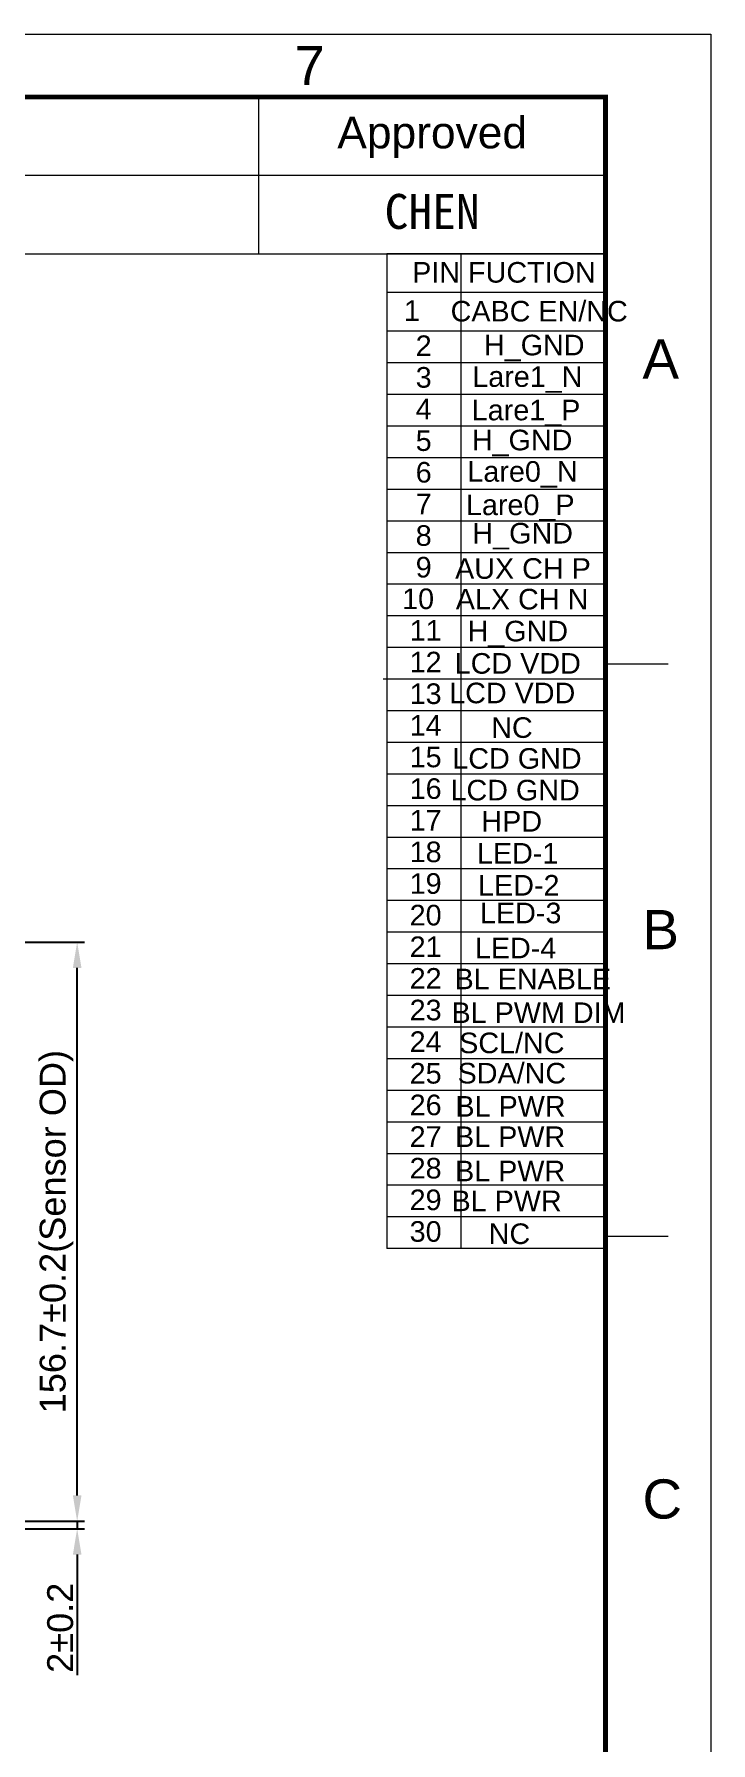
# Model space of a CAD drawing. Extents: x 6438 to 11432, y -3701 to -2371.
# Drawn here: x 11248.5 to 11431.8, y -3357.7 to -2895.6 of the extents above; entities that cross this region are included whole.
import ezdxf
from ezdxf.enums import TextEntityAlignment as Align

# ---------------------------------------------------------------- set-up
doc = ezdxf.new("R2010")
doc.units = 0
doc.header["$LTSCALE"] = 3
doc.layers.get('0').update_dxf_attribs({"linetype": 'CONTINUOUS', "lineweight": 9})
doc.layers.get('DEFPOINTS').update_dxf_attribs({"linetype": 'CONTINUOUS', "lineweight": 9})
doc.layers.add('DIM', color=6, linetype='CONTINUOUS', lineweight=9)
doc.layers.add('TK', color=7, linetype='CONTINUOUS', lineweight=9)
doc.styles.get("Standard").update_dxf_attribs({"font": 'arial.ttf'})
doc.styles.add('宋体', font='arial.ttf')
doc.dimstyles.new('标注', dxfattribs={"dimtxt": 7, "dimasz": 7, "dimexe": 2, "dimexo": 2, "dimgap": 1, "dimtad": 1, "dimzin": 9, "dimdsep": 46, "dimtxsty": '宋体', "dimcen": 1, "dimadec": 0, "dimazin": 0, "dimtm": 0.05, "dimtfac": 1, "dimtmove": 0, "dimatfit": 3, "dimfxl": 0, "dimtolj": 1, "dimarcsym": 0})

# ---------------------------------------------------------------- blocks, each defined once
blk = doc.blocks.new('1')
at = {"layer": 'TK'}
blk.add_lwpolyline([(8358.96, -2934.71), (9273.11, -2934.71), (9273.11, -3560.84), (8358.96, -3560.84)], close=True, dxfattribs=at)
for points in [[(8878.09, -2934.71), (8878.09, -2947.89), (8878.09, -2980.84), (9250.94, -2980.84)], [(9178.02, -2980.84), (9178.02, -2947.89)], [(8878.09, -2964.37), (9250.94, -2964.37)], [(9250.94, -3067.06), (9264.12, -3067.06)], [(9250.94, -3187.34), (9264.12, -3187.34)]]:
    blk.add_lwpolyline(points, dxfattribs=at)
at = {"layer": 'TK', "const_width": 1}
blk.add_lwpolyline([(9250.94, -3547.65), (8380.95, -3547.65), (8380.95, -2947.89), (9250.94, -2947.89)], close=True, dxfattribs=at)
at = {"layer": 'TK', "style": '宋体'}
for s, p in [('7', (9185.5, -2945.42)), ('A', (9258.73, -3007.08)), ('B', (9258.73, -3127.03)), ('C', (9258.73, -3246.7))]:
    blk.add_text(s, height=8.24, dxfattribs=at).set_placement(p)
at = {"layer": 'TK', "insert": (9214.48, -2952.03), "char_height": 10.5169, "width": 72.926, "attachment_point": 2, "style": '宋体'}
blk.add_mtext('{\\H0.6349x;Approved}', dxfattribs=at)
blk = doc.blocks.new('*D22')
at = {"layer": 'DEFPOINTS', "color": 0}
for p in [(11200.72, -3141.12), (11260.19, -3141.12), (11200.72, -3297.82)]:
    blk.add_point(p, dxfattribs=at)
at = {"layer": 'DIM', "color": 0, "lineweight": -2}
for p, q in [((11202.72, -3141.12), (11262.19, -3141.12)), ((11260.19, -3290.82), (11260.19, -3148.12)), ((11202.72, -3297.82), (11262.19, -3297.82))]:
    blk.add_line(p, q, dxfattribs=at)
at = {"layer": 'DIM', "color": 0}
for points in [[(11259.03, -3148.12), (11261.36, -3148.12), (11260.19, -3141.12)], [(11259.03, -3290.82), (11261.36, -3290.82), (11260.19, -3297.82)]]:
    blk.add_solid(points, dxfattribs=at)
at = {"layer": 'DIM', "color": 0, "insert": (11254.6, -3219.47), "char_height": 7, "attachment_point": 5, "rotation": 90, "style": '宋体'}
blk.add_mtext('\\A1;156.7%%P0.2(Sensor OD)', dxfattribs=at)
blk = doc.blocks.new('*D23')
at = {"layer": 'DEFPOINTS', "color": 0}
for p in [(11200.72, -3297.82), (11200.72, -3299.82), (11260.19, -3299.82)]:
    blk.add_point(p, dxfattribs=at)
at = {"layer": 'DIM', "color": 0, "lineweight": -2}
for p, q in [((11260.19, -3290.82), (11260.19, -3283.82)), ((11202.72, -3297.82), (11262.19, -3297.82)), ((11202.72, -3299.82), (11262.19, -3299.82)), ((11260.19, -3297.82), (11260.19, -3299.82)), ((11260.19, -3306.82), (11260.19, -3339.42))]:
    blk.add_line(p, q, dxfattribs=at)
at = {"layer": 'DIM', "color": 0}
for points in [[(11259.03, -3290.82), (11261.36, -3290.82), (11260.19, -3297.82)], [(11259.03, -3306.82), (11261.36, -3306.82), (11260.19, -3299.82)]]:
    blk.add_solid(points, dxfattribs=at)
at = {"layer": 'DIM', "color": 0, "insert": (11255.62, -3326.62), "char_height": 7, "attachment_point": 5, "rotation": 90, "style": '宋体'}
blk.add_mtext('\\A1;2%%P0.2', dxfattribs=at)

msp = doc.modelspace()

# ---------------------------------------------------------------- linework, layer by layer
at = {"color": 3}
for p, q in [((11344.0603, -2954.9302), (11344.0603, -3224.0508)), ((11403.2407, -2954.9302), (11344.0603, -2954.9302)), ((11364.0611, -2954.9302), (11364.0611, -3224.0508)), ((11403.2407, -2965.4199), (11344.0603, -2965.4199)), ((11403.2407, -2975.9095), (11344.0603, -2975.9095)), ((11403.2407, -2984.4661), (11344.0603, -2984.4661)), ((11403.2407, -2993.0227), (11344.0603, -2993.0227)), ((11403.2407, -3001.5793), (11344.0603, -3001.5793)), ((11403.2407, -3010.1359), (11344.0603, -3010.1359)), ((11403.2407, -3018.6925), (11344.0603, -3018.6925)), ((11403.2407, -3027.2491), (11344.0603, -3027.2491)), ((11403.2407, -3035.8057), (11344.0603, -3035.8057)), ((11403.2407, -3044.3623), (11344.0603, -3044.3623)), ((11403.2407, -3052.9189), (11344.0603, -3052.9189)), ((11403.2407, -3061.4755), (11344.0603, -3061.4755)), ((11403.2407, -3070.0321), (11343.054, -3070.0321)), ((11403.2407, -3070.0321), (11343.054, -3070.0321)), ((11403.2407, -3078.5887), (11344.0603, -3078.5887)), ((11403.2407, -3087.1453), (11344.0603, -3087.1453)), ((11403.2407, -3095.7019), (11344.0603, -3095.7019)), ((11403.2407, -3104.2585), (11344.0603, -3104.2585)), ((11403.2407, -3112.815), (11344.0603, -3112.815)), ((11403.2407, -3121.3716), (11344.0603, -3121.3716)), ((11403.2407, -3129.9282), (11344.0603, -3129.9282)), ((11403.2407, -3138.4848), (11344.0603, -3138.4848)), ((11403.2407, -3147.0414), (11344.0603, -3147.0414)), ((11403.2407, -3155.598), (11344.0603, -3155.598)), ((11403.2407, -3164.1546), (11344.0603, -3164.1546)), ((11403.2407, -3172.7112), (11344.0603, -3172.7112)), ((11403.2407, -3181.2678), (11344.0603, -3181.2678)), ((11403.2407, -3189.8244), (11344.0603, -3189.8244)), ((11403.2407, -3198.381), (11344.0603, -3198.381)), ((11403.2407, -3206.9376), (11344.0603, -3206.9376)), ((11403.2407, -3215.4942), (11344.0603, -3215.4942)), ((11403.2407, -3224.0508), (11344.0603, -3224.0508))]:
    msp.add_line(p, q, dxfattribs=at)

# ---------------------------------------------------------------- block references
at = {"layer": 'DIM', "xscale": 1.287, "yscale": 1.287, "zscale": 1.287}
msp.add_blockref('1', (-502.7222, 881.4151), dxfattribs=at)

# ---------------------------------------------------------------- texts
at = {"color": 3}
for s, height, p in [('PIN FUCTION', 5.56875, (11350.906, -2962.7566)), ('1', 5.5688, (11348.6742, -2973.0952)), ('2', 5.5688, (11351.8514, -2982.6143)), ('3', 5.5688, (11351.8514, -2991.1709)), ('4', 5.5688, (11351.8514, -2999.7275)), ('5', 5.5688, (11351.8514, -3008.2841)), ('6', 5.5688, (11351.8514, -3016.8407)), ('7', 5.5688, (11351.8514, -3025.3973)), ('8', 5.5688, (11351.8514, -3033.9539)), ('9', 5.5688, (11351.8514, -3042.5105)), ('10', 5.56875, (11348.172, -3051.0671)), ('11', 5.56875, (11350.2168, -3059.6236)), ('12', 5.56875, (11350.2168, -3068.1802)), ('13', 5.56875, (11350.2168, -3076.7368)), ('14', 5.56875, (11350.2168, -3085.2934)), ('15', 5.56875, (11350.2168, -3093.85)), ('16', 5.56875, (11350.2168, -3102.4066)), ('17', 5.56875, (11350.2168, -3110.9632)), ('18', 5.56875, (11350.2168, -3119.5198)), ('19', 5.56875, (11350.2168, -3128.0764)), ('20', 5.56875, (11350.2168, -3136.633)), ('21', 5.56875, (11350.2168, -3145.1896)), ('22', 5.56875, (11350.2168, -3153.7462)), ('23', 5.56875, (11350.2168, -3162.3028)), ('24', 5.56875, (11350.2168, -3170.8594)), ('25', 5.56875, (11350.2168, -3179.416)), ('26', 5.56875, (11350.2168, -3187.9726)), ('27', 5.56875, (11350.2168, -3196.5291)), ('28', 5.56875, (11350.2168, -3205.0857)), ('29', 5.56875, (11350.2168, -3213.6423)), ('30', 5.56875, (11350.2168, -3222.1989))]:
    msp.add_text(s, height=height, dxfattribs=at).set_placement(p)
for s, p in [('CABC EN/NC', (11385.2943, -2970.4773)), ('H_GND', (11383.9476, -2979.6448)), ('Lare1_N', (11382.0975, -2988.1709)), ('Lare1_P', (11381.7385, -2997.2216)), ('H_GND', (11380.6617, -3005.3363)), ('Lare0_N', (11380.7737, -3013.8314)), ('Lare0_P', (11380.1692, -3022.8631)), ('H_GND', (11380.8237, -3030.5434)), ('AUX CH P', (11380.8943, -3040.0833)), ('ALX CH N', (11380.6424, -3048.3724)), ('H_GND', (11379.49, -3057.0121)), ('LCD VDD', (11379.49, -3065.7573)), ('LCD VDD', (11377.991, -3073.7549)), ('NC', (11377.9193, -3083.1207)), ('LCD GND', (11379.2747, -3091.4689)), ('LCD GND', (11378.7737, -3100.0346)), ('HPD', (11377.8618, -3108.4728)), ('LED-1', (11379.4597, -3117.1286)), ('LED-2', (11379.7683, -3125.7756)), ('LED-3', (11380.2848, -3133.2654)), ('LED-4', (11378.8979, -3142.7413)), ('BL ENABLE', (11383.5577, -3151.1097)), ('BL PWM DIM', (11385.1109, -3160.2438)), ('SCL/NC', (11377.8889, -3168.4111)), ('SDA/NC', (11377.8903, -3176.5943)), ('BL PWR', (11377.5225, -3185.5656)), ('BL PWR', (11377.4253, -3193.7905)), ('BL PWR', (11377.4222, -3203.0585)), ('BL PWR', (11376.468, -3211.1457)), ('NC', (11377.248, -3220.0275))]:
    msp.add_text(s, height=5.56875, dxfattribs=at).set_placement(p, align=Align.MIDDLE_CENTER)
at = {"layer": 'TK', "insert": (11356.3128, -2943.5805), "char_height": 9.474715, "width": 93.855747, "attachment_point": 5, "style": '宋体'}
msp.add_mtext('{\\fSimHei|b0|i0|c134|p49;CHEN}', dxfattribs=at)

# ---------------------------------------------------------------- dimensions: what is measured, and where the dimension line sits
at = {"layer": 'DIM'}
for base, p2, text, picture, middle in [((11260.1949, -3141.1215), (11200.7165, -3141.1215), '<>%%P0.2(Sensor OD)', '*D22', (11254.6038, -3219.4715)), ((11260.1949, -3299.8215), (11200.7165, -3299.8215), '<>%%P0.2', '*D23', (11255.6209, -3326.6202))]:
    dim = msp.add_linear_dim(base=base, p1=(11200.7165, -3297.8215), p2=p2, angle=270, text=text, dimstyle='标注', dxfattribs=at)
    dim.commit()
    dim.dimension.update_dxf_attribs({"geometry": picture, "text_midpoint": middle})

doc.saveas('drawing.dxf')
